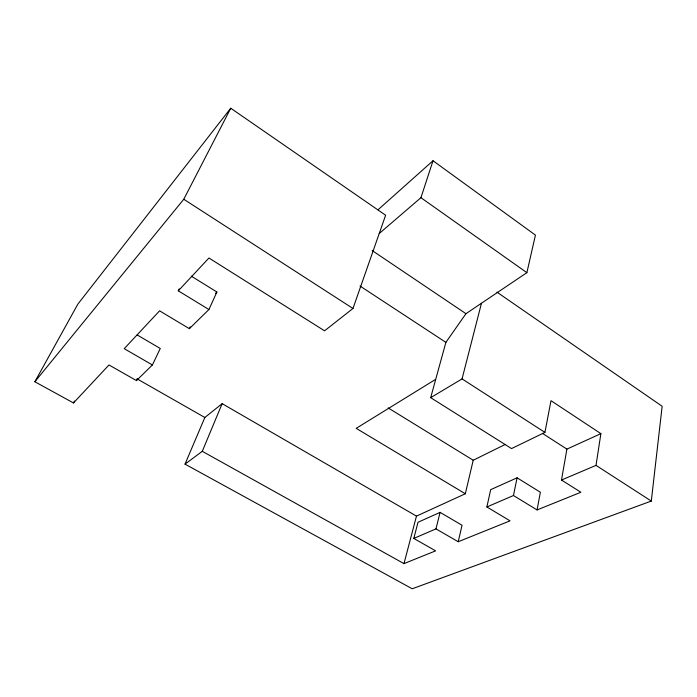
<?xml version="1.0" encoding="UTF-8"?>
<svg xmlns="http://www.w3.org/2000/svg" width="697" height="697" viewBox="0 0 697 697"><rect width="100%" height="100%" fill="white"/><g stroke="black" fill="none" stroke-linecap="round" stroke-linejoin="round"><path stroke-width="1.05" d="M505.43 444.346L473.219 460.238L465.326 493.764L416.475 516.111L222.151 403.659L204.848 417.486L185.019 464.132L412.215 588.773L651.303 501.065L662.15 406.273L496.935 292.13M600.884 433.639L566.896 449.121L561.494 480.041L596.013 465.369L600.884 433.639L550.996 400.679L544.923 432.393L511.546 448.58L430.685 397.656L445.88 342.366L465.953 313.685L526.871 272.666L535.444 235.116L433.011 160.746L378.001 209.806M486.881 506.963L513.462 495.523L537.073 509.934L540.375 492.239L517.078 477.811L490.679 489.66L486.881 506.963L510.038 520.842L458.217 541.743L435.965 528.884L413.8 538.433L435.625 550.857L403.972 563.62L202.278 451.308L185.019 464.132M513.462 495.523L517.078 477.811M458.217 541.743L462.05 525.242L440.077 512.373L418.017 522.271L413.8 538.433M435.965 528.884L440.077 512.373M430.685 397.656L462.059 378.898L481.47 303.239M403.972 563.62L416.475 516.111M379.22 233.521L420.936 197.695L433.011 160.746M191.326 276.169L216.906 291.999L208.917 309.529L178.284 290.823L208.952 258.012L324.567 330.822L352.978 308.483L385.624 215.234L230.742 108.227L77.881 304.092L34.85 381.756L73.49 402.953L108.993 364.967L136.455 380.588L152.399 364.958L160.266 348.483L137.126 334.926M202.278 451.308L222.151 403.659M152.399 364.958L124.223 348.674L159.587 310.827L189.384 328.679L190.272 326.771M136.455 380.588L137.379 378.689M178.284 290.823L179.225 288.88M34.85 381.756L183.773 199.255L230.742 108.227M73.49 402.953L74.474 401.054M215.399 293.498L216.906 291.999M189.384 328.679L208.917 309.529M435.512 379.421L356.202 428.35L465.326 493.764M537.073 509.934L580.897 492.256L561.494 480.041M137.152 378.915L204.848 417.486M388.168 407.919L473.219 460.238M183.773 199.255L352.978 308.483M462.059 378.898L544.923 432.393M596.013 465.369L651.303 501.065M542.493 433.395L566.896 449.121M359.974 286.005L445.88 342.366M372.224 250.58L465.953 313.685M420.936 197.695L526.871 272.666"/></g></svg>
